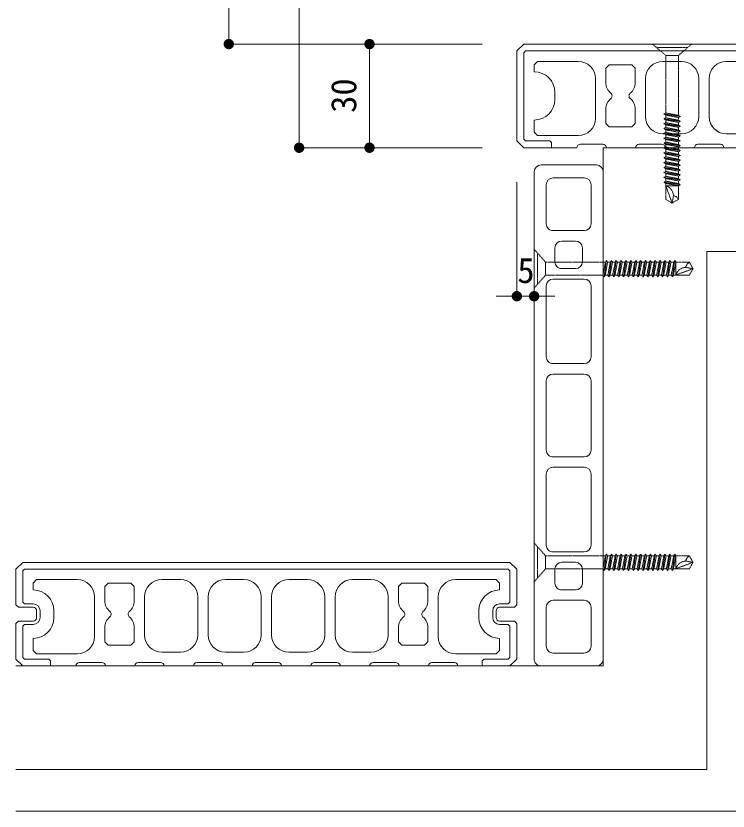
# Model space of a CAD drawing. Units: millimetres, scale not verified. Extents: x -4603 to 4686, y -14667 to 14758.
# Drawn here: x 3982.7 to 4188.8, y -13794.6 to -13564.5 of the extents above; entities that cross this region are included whole.
import ezdxf
from ezdxf.enums import TextEntityAlignment as Align

# ---------------------------------------------------------------- set-up
doc = ezdxf.new("R2010")
doc.units = ezdxf.units.MM
doc.header["$LTSCALE"] = 6.6
doc.linetypes.add('DASHED1', pattern=[1.8, 1.2, -0.6])
for name, color, linetype, lineweight in [('0-0_A-E01-仕上太線', 4, 'Continuous', 9), ('0-4_0', 7, 'Continuous', 9), ('0-6_A-D09-金物_鋼材', 1, 'Continuous', 9), ('1-0_0-A12-寸法_目地', 5, 'Continuous', 9), ('1-3_A-C05-見え掛り_細線', 1, 'Continuous', 9), ('1-4_A-E02-仕上中線', 6, 'Continuous', 9)]:
    doc.layers.add(name, color=color, linetype=linetype, lineweight=lineweight)
doc.styles.add('ＭＳ ゴシック', font='')
doc.styles.get('ＭＳ ゴシック').set_extended_font_data('MS Gothic')

# ---------------------------------------------------------------- blocks, each defined once
blk = doc.blocks.new('A$C74522BEF')
at = {"layer": '0-4_0', "linetype": 'DASHED1'}
for p, q in [((-92.5, -165), (-282.6, 0)), ((282.6, 0), (-282.6, 0)), ((92.5, -165), (282.6, 0)), ((225, -50), (-225, -50)), ((92.5, -165), (-92.5, -165)), ((-92.3, -996.1), (-92.3, -165)), ((92.7, -165), (92.7, -1031.3)), ((-92.2, -996.1), (-119.7, -1011.9)), ((120.3, -1047.2), (-119.7, -1011.9)), ((-119.7, -1011.9), (-92.2, -1027.8)), ((-92.2, -996.1), (92.8, -1031.3)), ((-92.2, -1027.8), (92.8, -1063.1)), ((-92.2, -1066.6), (-92.2, -1027.8)), ((120.3, -1047.2), (92.8, -1031.3)), ((-92.2, -1066.6), (-119.7, -1082.5)), ((-119.7, -1082.5), (-92.2, -1098.4)), ((120.3, -1117.8), (-119.7, -1082.5)), ((-92.2, -1066.6), (92.8, -1101.9)), ((-92.2, -1098.4), (92.8, -1133.6)), ((-92.2, -1137.2), (-92.2, -1098.4)), ((-92.2, -1137.2), (92.8, -1172.4)), ((120.3, -1047.2), (92.8, -1063.1)), ((92.8, -1063.1), (92.8, -1101.9)), ((120.3, -1117.8), (92.8, -1101.9)), ((120.3, -1117.8), (92.8, -1133.6)), ((92.8, -1133.6), (92.8, -1172.4)), ((120.3, -1188.3), (-119.7, -1153)), ((-92.2, -1207.7), (-119.7, -1223.6)), ((-119.7, -1223.6), (-92.1, -1239.5)), ((120.3, -1258.9), (-119.7, -1223.6)), ((-92.2, -1207.7), (-92.2, -1168.9)), ((-92.2, -1168.9), (92.8, -1204.2)), ((-92.2, -1207.7), (92.8, -1243)), ((-92.1, -1239.5), (92.8, -1274.8)), ((-92.1, -1278.3), (-92.1, -1239.5)), ((120.3, -1188.3), (92.8, -1172.4)), ((120.3, -1188.3), (92.8, -1204.2)), ((92.8, -1204.2), (92.8, -1243)), ((120.3, -1258.9), (92.8, -1243)), ((120.3, -1258.9), (92.8, -1274.8)), ((-92.1, -1278.3), (-119.7, -1294.2)), ((120.3, -1329.4), (-119.7, -1294.2)), ((-119.7, -1294.2), (-92.1, -1310)), ((-92.1, -1348.8), (-119.6, -1364.7)), ((120.4, -1400), (-119.6, -1364.7)), ((-119.6, -1364.7), (-92.1, -1380.6)), ((-92.1, -1278.3), (92.8, -1313.5)), ((-92.1, -1348.8), (-92.1, -1310)), ((-92.1, -1310), (92.8, -1345.3)), ((-92.1, -1348.8), (92.9, -1384.1)), ((-92.1, -1419.4), (-92.1, -1380.6)), ((-92.1, -1380.6), (92.9, -1415.8)), ((92.8, -1274.8), (92.8, -1313.5)), ((120.3, -1329.4), (92.8, -1313.5)), ((120.3, -1329.4), (92.8, -1345.3)), ((92.8, -1345.3), (92.8, -1384.1)), ((-92.1, -1419.4), (-119.6, -1435.2)), ((120.4, -1470.5), (-119.6, -1435.2)), ((-119.6, -1435.2), (-92.1, -1451.1)), ((-92.1, -1489.9), (-119.6, -1505.8)), ((-92.1, -1419.4), (92.9, -1454.7)), ((-92.1, -1451.1), (92.9, -1486.4)), ((-92.1, -1489.9), (-92.1, -1451.1)), ((-92.1, -1489.9), (92.9, -1525.2)), ((120.4, -1400), (92.9, -1384.1)), ((120.4, -1400), (92.9, -1415.8)), ((92.9, -1415.8), (92.9, -1454.7)), ((120.4, -1470.5), (92.9, -1454.7)), ((120.4, -1470.5), (92.9, -1486.4)), ((92.9, -1486.4), (92.9, -1525.2)), ((120.4, -1541.1), (-119.6, -1505.8)), ((-119.6, -1505.8), (-92.1, -1521.7)), ((-92.1, -1560.5), (-119.6, -1576.4)), ((120.4, -1611.6), (-119.6, -1576.4)), ((-119.6, -1576.4), (-92.1, -1592.2)), ((-92.1, -1560.5), (-92.1, -1521.7)), ((-92.1, -1521.7), (92.9, -1557)), ((-92.1, -1560.5), (92.9, -1595.8)), ((-92.1, -1631), (-92.1, -1592.2)), ((-92.1, -1592.2), (92.9, -1627.5)), ((120.4, -1541.1), (92.9, -1525.2)), ((120.4, -1541.1), (92.9, -1557)), ((92.9, -1557), (92.9, -1595.8)), ((120.4, -1611.6), (92.9, -1595.8)), ((-92.1, -1631), (-119.6, -1646.9)), ((-119.6, -1646.9), (-92.1, -1662.8)), ((120.4, -1682.2), (-119.6, -1646.9)), ((-92.1, -1701.6), (-119.6, -1717.5)), ((120.4, -1752.7), (-119.6, -1717.5)), ((-119.6, -1717.5), (-92, -1733.3)), ((-92.1, -1631), (92.9, -1666.3)), ((-92.1, -1662.8), (92.9, -1698.1)), ((-92.1, -1701.6), (-92.1, -1662.8)), ((-92.1, -1701.6), (92.9, -1736.9)), ((120.4, -1611.6), (92.9, -1627.5)), ((92.9, -1627.5), (92.9, -1666.3)), ((120.4, -1682.2), (92.9, -1666.3)), ((120.4, -1682.2), (92.9, -1698.1)), ((92.9, -1698.1), (92.9, -1736.9)), ((-92, -1772.1), (-119.5, -1788)), ((120.4, -1823.3), (-119.5, -1788)), ((-119.5, -1788), (-92, -1803.9)), ((-92, -1733.3), (92.9, -1768.6)), ((-92, -1772.1), (-92, -1733.3)), ((-92, -1772.1), (92.9, -1807.4)), ((-92, -1842.7), (-92, -1803.9)), ((-92, -1803.9), (92.9, -1839.2)), ((120.4, -1752.7), (92.9, -1736.9)), ((120.4, -1752.7), (92.9, -1768.6)), ((92.9, -1768.6), (92.9, -1807.4)), ((120.4, -1823.3), (92.9, -1807.4)), ((120.4, -1823.3), (92.9, -1839.2)), ((92.9, -1839.2), (92.9, -1878)), ((-92, -1842.7), (-119.5, -1858.6)), ((-119.5, -1858.6), (-92, -1874.4)), ((120.5, -1893.9), (-119.5, -1858.6)), ((-92, -1913.3), (-119.5, -1929.1)), ((-119.5, -1929.1), (-92, -1945)), ((120.5, -1964.4), (-119.5, -1929.1)), ((-92, -1842.7), (93, -1878)), ((-92, -1874.4), (93, -1909.7)), ((-92, -1913.3), (-92, -1874.4)), ((-92, -1913.3), (93, -1948.5)), ((-92, -1945), (93, -1980.3)), ((-92, -1983.8), (-92, -1945)), ((120.5, -1893.9), (93, -1878)), ((120.5, -1893.9), (93, -1909.7)), ((93, -1909.7), (93, -1948.5)), ((120.5, -1964.4), (93, -1948.5)), ((-92, -1983.8), (-119.5, -1999.7)), ((120.5, -2034.9), (-119.5, -1999.7)), ((-119.5, -1999.7), (-92, -2015.5)), ((-92, -1983.8), (93, -2019.1)), ((-92, -2015.5), (93, -2050.8)), ((-92, -2050), (-92, -2015.5)), ((-92, -2246.9), (-92, -2050)), ((93, -2050), (-92, -2050)), ((0, -2300), (-92, -2050)), ((120.5, -1964.4), (93, -1980.3)), ((93, -2050), (93, -1980.3)), ((120.5, -2034.9), (93, -2019.1)), ((120.5, -2034.9), (93, -2050.8)), ((93, -2246.3), (93, -2050)), ((-92, -2246.9), (0, -2300)), ((0, -2300), (19.4, -2194.4)), ((93, -2246.3), (0, -2300))]:
    blk.add_line(p, q, dxfattribs=at)
blk.add_lwpolyline([(-92.2, -1137.2), (-119.7, -1153), (-92.2, -1168.9)], dxfattribs=at)
for centre, radius, start, end in [((-141.5, -2203.4), 161.1, 3.19049, 72.11377), ((0, -2300), 107.4, 30.0074, 79.57974)]:
    blk.add_arc(centre, radius, start, end, dxfattribs=at)
blk = doc.blocks.new('_Dot')
at = {"layer": '0-4_0'}
blk.add_line((-25, 0), (-50, 0), dxfattribs=at)
for points in [[(0, 0), (-25, 0), (-24.8, 3.13)], [(0, 0), (-24.8, -3.13), (-25, 0)], [(0, 0), (-24.8, 3.13), (-24.21, 6.22)], [(0, 0), (-24.21, -6.22), (-24.8, -3.13)], [(0, 0), (-24.21, 6.22), (-23.24, 9.2)], [(0, 0), (-23.24, -9.2), (-24.21, -6.22)], [(0, 0), (-23.24, 9.2), (-21.91, 12.04)], [(0, 0), (-21.91, -12.04), (-23.24, -9.2)], [(0, 0), (-21.91, 12.04), (-20.23, 14.69)], [(0, 0), (-20.23, -14.69), (-21.91, -12.04)], [(0, 0), (-20.23, 14.69), (-18.22, 17.11)], [(0, 0), (-18.22, -17.11), (-20.23, -14.69)], [(0, 0), (-18.22, 17.11), (-15.94, 19.26)], [(0, 0), (-15.94, -19.26), (-18.22, -17.11)], [(0, 0), (-15.94, 19.26), (-13.4, 21.11)], [(0, 0), (-13.4, -21.11), (-15.94, -19.26)], [(0, 0), (-13.4, 21.11), (-10.64, 22.62)], [(0, 0), (-10.64, -22.62), (-13.4, -21.11)], [(0, 0), (-10.64, 22.62), (-7.73, 23.78)], [(0, 0), (-7.73, -23.78), (-10.64, -22.62)], [(0, 0), (-7.73, 23.78), (-4.68, 24.56)], [(0, 0), (-4.68, -24.56), (-7.73, -23.78)], [(0, 0), (-4.68, 24.56), (-1.57, 24.95)], [(0, 0), (-1.57, -24.95), (-4.68, -24.56)], [(0, 0), (-1.57, 24.95), (1.57, 24.95)], [(0, 0), (1.57, -24.95), (-1.57, -24.95)], [(0, 0), (1.57, 24.95), (4.68, 24.56)], [(0, 0), (4.68, 24.56), (7.73, 23.78)], [(0, 0), (7.73, 23.78), (10.64, 22.62)], [(0, 0), (10.64, 22.62), (13.4, 21.11)], [(0, 0), (13.4, 21.11), (15.94, 19.26)], [(0, 0), (15.94, 19.26), (18.22, 17.11)], [(0, 0), (18.22, 17.11), (20.23, 14.69)], [(0, 0), (20.23, 14.69), (21.91, 12.04)], [(0, 0), (21.91, 12.04), (23.24, 9.2)], [(0, 0), (23.24, 9.2), (24.21, 6.22)], [(0, 0), (24.21, 6.22), (24.8, 3.13)], [(0, 0), (24.8, 3.13), (25, 0)], [(0, 0), (4.68, -24.56), (1.57, -24.95)], [(0, 0), (7.73, -23.78), (4.68, -24.56)], [(0, 0), (10.64, -22.62), (7.73, -23.78)], [(0, 0), (13.4, -21.11), (10.64, -22.62)], [(0, 0), (15.94, -19.26), (13.4, -21.11)], [(0, 0), (18.22, -17.11), (15.94, -19.26)], [(0, 0), (20.23, -14.69), (18.22, -17.11)], [(0, 0), (21.91, -12.04), (20.23, -14.69)], [(0, 0), (23.24, -9.2), (21.91, -12.04)], [(0, 0), (24.21, -6.22), (23.24, -9.2)], [(0, 0), (24.8, -3.13), (24.21, -6.22)], [(0, 0), (25, 0), (24.8, -3.13)]]:
    blk.add_solid(points, dxfattribs=at)
blk = doc.blocks.new('DJ-1000-2')
at = {"layer": '0-4_0'}
for p, q in [((100, 1000), (7150, 1000)), ((0, 900), (0, 100)), ((850, 825), (287.5, 825)), ((2775, 825), (1750, 825)), ((4125, 825), (3125, 825)), ((4475, 825), (5500, 825)), ((6400, 825), (6962.5, 825)), ((7250, 900), (7250, 100)), ((187.5, 725), (187.5, 275)), ((950, 275), (950, 725)), ((1400, 700), (1200, 700)), ((1650, 725), (1650, 275)), ((2875, 275), (2875, 725)), ((3025, 725), (3025, 275)), ((4225, 275), (4225, 725)), ((4375, 275), (4375, 725)), ((5600, 725), (5600, 275)), ((5850, 700), (6050, 700)), ((6300, 275), (6300, 725)), ((7062.5, 725), (7062.5, 275)), ((1100, 600), (1100, 400)), ((1500, 400), (1500, 600)), ((5750, 400), (5750, 600)), ((6150, 600), (6150, 400)), ((1200, 300), (1400, 300)), ((6050, 300), (5850, 300)), ((287.5, 175), (850, 175)), ((1750, 175), (2775, 175)), ((3125, 175), (4125, 175)), ((5500, 175), (4475, 175)), ((6962.5, 175), (6400, 175)), ((100, 0), (7150, 0))]:
    blk.add_line(p, q, dxfattribs=at)
for centre, start, end in [((100, 900), 90, 180), ((7150, 900), 0, 90), ((287.5, 725), 90, 180), ((850, 725), 0, 90), ((1750, 725), 90, 180), ((2775, 725), 0, 90), ((3125, 725), 90, 180), ((4125, 725), 0, 90), ((4475, 725), 90, 180), ((5500, 725), 0, 90), ((6400, 725), 90, 180), ((6962.5, 725), 0, 90), ((1200, 600), 90, 180), ((1400, 600), 0, 90), ((5850, 600), 90, 180), ((6050, 600), 0, 90), ((1200, 400), 180, 270), ((1400, 400), 270, 0), ((5850, 400), 180, 270), ((6050, 400), 270, 0), ((287.5, 275), 180, 270), ((850, 275), 270, 0), ((1750, 275), 180, 270), ((2775, 275), 270, 0), ((3125, 275), 180, 270), ((4125, 275), 270, 0), ((4475, 275), 180, 270), ((5500, 275), 270, 0), ((6400, 275), 180, 270), ((6962.5, 275), 270, 0), ((100, 100), 180, 270), ((7150, 100), 270, 0)]:
    blk.add_arc(centre, 100, start, end, dxfattribs=at)
blk = doc.blocks.new('DK-2000')
at = {"layer": '0-4_0'}
for p, q in [((250, 1200), (300, 1250)), ((300, 1250), (887.5, 1250)), ((2381.2, 1250), (2112.5, 1250)), ((3300, 1250), (3031.2, 1250)), ((4218.8, 1250), (3950, 1250)), ((5137.5, 1250), (4868.8, 1250)), ((1137.5, 1000), (1137.5, 425)), ((1862.5, 1000), (1862.5, 450)), ((2631.2, 450), (2631.2, 1000)), ((2781.2, 1000), (2781.2, 450)), ((3550, 450), (3550, 1000)), ((3700, 1000), (3700, 450)), ((4468.8, 450), (4468.8, 1000)), ((4618.8, 1000), (4618.8, 450)), ((5387.5, 450), (5387.5, 1000)), ((6112.5, 1000), (6112.5, 425)), ((300, 700), (300, 800)), ((350, 700), (350, 800)), ((550, 700), (550, 800)), ((6700, 700), (6700, 800)), ((6900, 800), (6900, 700)), ((6950, 800), (6950, 700)), ((2112.5, 200), (2381.2, 200)), ((3031.2, 200), (3300, 200)), ((3950, 200), (4218.8, 200)), ((4868.8, 200), (5137.5, 200)), ((1244.8, 50), (919.8, 50)), ((1719.8, 0), (1294.8, 0)), ((2094.8, 50), (1769.8, 50)), ((1908.8, 50), (2069.8, 50)), ((2569.8, 0), (2144.8, 0)), ((2944.8, 50), (2619.8, 50)), ((3419.8, 0), (2994.8, 0)), ((3794.8, 50), (3469.8, 50)), ((4269.8, 0), (3844.8, 0)), ((4644.8, 50), (4319.8, 50)), ((5119.8, 0), (4694.8, 0)), ((5494.8, 50), (5169.8, 50)), ((5969.8, 0), (5544.8, 0)), ((6344.8, 50), (6019.8, 50))]:
    blk.add_line(p, q, dxfattribs=at)
for points in [[(62.5, 850), (250, 850), (35.4, 850), (0, 885.4), (0, 1400), (100, 1500), (7150, 1500), (7250, 1400), (7250, 885.4), (7214.6, 850), (7000, 850), (7187.5, 850)], [(250, 900), (125, 900), (100, 925), (100, 1375), (125, 1400), (7125, 1400), (7150, 1375), (7150, 925), (7125, 900), (7000, 900)], [(250, 1100), (250, 1200), (300, 1250)], [(1287.5, 942.1), (1287.5, 1150), (1337.5, 1200), (1662.5, 1200), (1712.5, 1150), (1712.5, 942.1)], [(5537.5, 942.1), (5537.5, 1150), (5587.5, 1200), (5912.5, 1200), (5962.5, 1150), (5962.5, 942.1)], [(7000, 1100), (7000, 1200), (6950, 1250), (6362.5, 1250)], [(7000, 1200), (6950, 1250), (7000, 1200)], [(869.8, 0), (100, 0), (0, 100), (0, 614.6), (35.4, 650), (250, 650)], [(500, 0), (500, 75), (475, 100), (125, 100), (100, 125), (100, 575), (125, 600), (250, 600)], [(7000, 650), (7214.6, 650), (7250, 614.6), (7250, 100), (7150, 0), (6394.8, 0)], [(7000, 600), (7125, 600), (7150, 575), (7150, 125), (7125, 100), (6775, 100), (6750, 75), (6750, 0)], [(1287.5, 557.9), (1287.5, 350), (1337.5, 300), (1662.5, 300), (1712.5, 350), (1712.5, 557.9)], [(5962.5, 557.9), (5962.5, 350), (5912.5, 300), (5587.5, 300), (5537.5, 350), (5537.5, 557.9)], [(887.5, 175), (300, 175), (250, 225), (300, 175), (250, 225), (250, 400)], [(6362.5, 175), (6950, 175), (7000, 225), (6950, 175), (7000, 225), (7000, 400)], [(2326.8, 200), (2131.2, 200), (2326.8, 200)], [(1901.5, 50), (2058, 50), (1914.4, 50)]]:
    blk.add_lwpolyline(points, dxfattribs=at)
for centre, radius, start, end in [((887.5, 1000), 250, 0, 90), ((2112.5, 1000), 250, 90, 180), ((2381.2, 1000), 250, 0, 90), ((3031.2, 1000), 250, 90, 180), ((3300, 1000), 250, 0, 90), ((3950, 1000), 250, 90, 180), ((4218.8, 1000), 250, 0, 90), ((4868.8, 1000), 250, 90, 180), ((5137.5, 1000), 250, 0, 90), ((6362.5, 1000), 250, 90, 180), ((250, 800), 300, 0, 90), ((7000, 800), 300, 90, 180), ((1487.5, 942.1), 200, 180, 230.20819), ((1512.5, 942.1), 200, 309.79181, 0), ((5737.5, 942.1), 200, 180, 230.20819), ((5762.5, 942.1), 200, 309.79179, 0), ((250, 800), 100, 0, 90), ((250, 800), 50, 0, 90), ((7000, 800), 100, 90, 180), ((7000, 800), 50, 90, 180), ((250, 700), 50, 270, 0), ((250, 700), 100, 270, 0), ((250, 700), 300, 270, 0), ((1487.5, 557.9), 200, 129.79182, 180), ((1327.5, 750), 50, 309.79181, 50.20816), ((1672.5, 750), 50, 129.79185, 230.20821), ((1512.5, 557.9), 200, 0, 50.20817), ((5737.5, 557.9), 200, 129.79184, 180), ((5577.5, 750), 50, 309.79179, 50.20815), ((5922.5, 750), 50, 129.79184, 230.20819), ((5762.5, 557.9), 200, 0, 50.20818), ((7000, 700), 300, 180, 270), ((7000, 700), 100, 180, 270), ((7000, 700), 50, 180, 270), ((887.5, 425), 250, 270, 0), ((2112.5, 450), 250, 180, 270), ((2381.2, 450), 250, 270, 0), ((3031.2, 450), 250, 180, 270), ((3300, 450), 250, 270, 0), ((3950, 450), 250, 180, 270), ((4218.8, 450), 250, 270, 0), ((4868.8, 450), 250, 180, 270), ((5137.5, 450), 250, 270, 0), ((6362.5, 425), 250, 180, 270), ((919.8, 0), 50, 90, 180), ((1244.8, 0), 50, 0, 90), ((1769.8, 0), 50, 90, 180), ((2094.8, 0), 50, 0, 90), ((2619.8, 0), 50, 90, 180), ((2944.8, 0), 50, 0, 90), ((3469.8, 0), 50, 90, 180), ((3794.8, 0), 50, 0, 90), ((4319.8, 0), 50, 90, 180), ((4644.8, 0), 50, 0, 90), ((5169.8, 0), 50, 90, 180), ((5494.8, 0), 50, 0, 90), ((6019.8, 0), 50, 90, 180), ((6344.8, 0), 50, 0, 90)]:
    blk.add_arc(centre, radius, start, end, dxfattribs=at)
blk = doc.blocks.new('DK-2020-V1 S')
at = {"layer": '0-4_0'}
for p, q in [((250, 1200), (300, 1250)), ((300, 1250), (887.5, 1250)), ((2381.2, 1250), (2112.5, 1250)), ((3300, 1250), (3031.2, 1250)), ((4218.8, 1250), (3950, 1250)), ((5137.5, 1250), (4868.8, 1250)), ((1137.5, 1000), (1137.5, 425)), ((1862.5, 1000), (1862.5, 450)), ((2631.2, 450), (2631.2, 1000)), ((2781.2, 1000), (2781.2, 450)), ((3550, 450), (3550, 1000)), ((3700, 1000), (3700, 450)), ((4468.8, 450), (4468.8, 1000)), ((4618.8, 1000), (4618.8, 450)), ((5387.5, 450), (5387.5, 1000)), ((6112.5, 1000), (6112.5, 425)), ((550, 700), (550, 800)), ((6700, 700), (6700, 800)), ((2112.5, 200), (2381.2, 200)), ((3031.2, 200), (3300, 200)), ((3950, 200), (4218.8, 200)), ((4868.8, 200), (5137.5, 200)), ((1244.8, 50), (919.8, 50)), ((1719.8, 0), (1294.8, 0)), ((2094.8, 50), (1769.8, 50)), ((1908.8, 50), (2069.8, 50)), ((2569.8, 0), (2144.8, 0)), ((2944.8, 50), (2619.8, 50)), ((3419.8, 0), (2994.8, 0)), ((3794.8, 50), (3469.8, 50)), ((4269.8, 0), (3844.8, 0)), ((4644.8, 50), (4319.8, 50)), ((5119.8, 0), (4694.8, 0)), ((5494.8, 50), (5169.8, 50)), ((5969.8, 0), (5544.8, 0)), ((6344.8, 50), (6019.8, 50))]:
    blk.add_line(p, q, dxfattribs=at)
for points in [[(869.8, 0), (100, 0), (0, 100), (0, 1400), (100, 1500), (7150, 1500), (7250, 1400)], [(500, 0), (500, 75), (475, 100), (125, 100), (100, 125), (100, 1375), (125, 1400), (7125, 1400), (7150, 1375), (7150, 125), (7125, 100), (6775, 100), (6750, 75), (6750, 0)], [(7250, 1400), (7250, 100), (7150, 0), (6394.8, 0)], [(250, 1100), (250, 1200), (300, 1250)], [(1287.5, 942.1), (1287.5, 1150), (1337.5, 1200), (1662.5, 1200), (1712.5, 1150), (1712.5, 942.1)], [(5537.5, 942.1), (5537.5, 1150), (5587.5, 1200), (5912.5, 1200), (5962.5, 1150), (5962.5, 942.1)], [(7000, 1100), (7000, 1200), (6950, 1250), (6362.5, 1250)], [(7000, 1200), (6950, 1250), (7000, 1200)], [(1287.5, 557.9), (1287.5, 350), (1337.5, 300), (1662.5, 300), (1712.5, 350), (1712.5, 557.9)], [(5962.5, 557.9), (5962.5, 350), (5912.5, 300), (5587.5, 300), (5537.5, 350), (5537.5, 557.9)], [(887.5, 175), (300, 175), (250, 225), (300, 175), (250, 225), (250, 400)], [(6362.5, 175), (6950, 175), (7000, 225), (6950, 175), (7000, 225), (7000, 400)], [(2326.8, 200), (2131.2, 200), (2326.8, 200)], [(1901.5, 50), (2058, 50), (1914.4, 50)]]:
    blk.add_lwpolyline(points, dxfattribs=at)
for centre, radius, start, end in [((887.5, 1000), 250, 0, 90), ((2112.5, 1000), 250, 90, 180), ((2381.2, 1000), 250, 0, 90), ((3031.2, 1000), 250, 90, 180), ((3300, 1000), 250, 0, 90), ((3950, 1000), 250, 90, 180), ((4218.8, 1000), 250, 0, 90), ((4868.8, 1000), 250, 90, 180), ((5137.5, 1000), 250, 0, 90), ((6362.5, 1000), 250, 90, 180), ((250, 800), 300, 0, 90), ((7000, 800), 300, 90, 180), ((1487.5, 942.1), 200, 180, 230.20819), ((1512.5, 942.1), 200, 309.79181, 0), ((5737.5, 942.1), 200, 180, 230.20819), ((5762.5, 942.1), 200, 309.79179, 0), ((250, 700), 300, 270, 0), ((1487.5, 557.9), 200, 129.79182, 180), ((1327.5, 750), 50, 309.79181, 50.20816), ((1672.5, 750), 50, 129.79185, 230.20821), ((1512.5, 557.9), 200, 0, 50.20817), ((5737.5, 557.9), 200, 129.79184, 180), ((5577.5, 750), 50, 309.79179, 50.20815), ((5922.5, 750), 50, 129.79184, 230.20819), ((5762.5, 557.9), 200, 0, 50.20818), ((7000, 700), 300, 180, 270), ((887.5, 425), 250, 270, 0), ((2112.5, 450), 250, 180, 270), ((2381.2, 450), 250, 270, 0), ((3031.2, 450), 250, 180, 270), ((3300, 450), 250, 270, 0), ((3950, 450), 250, 180, 270), ((4218.8, 450), 250, 270, 0), ((4868.8, 450), 250, 180, 270), ((5137.5, 450), 250, 270, 0), ((6362.5, 425), 250, 180, 270), ((919.8, 0), 50, 90, 180), ((1244.8, 0), 50, 0, 90), ((1769.8, 0), 50, 90, 180), ((2094.8, 0), 50, 0, 90), ((2619.8, 0), 50, 90, 180), ((2944.8, 0), 50, 0, 90), ((3469.8, 0), 50, 90, 180), ((3794.8, 0), 50, 0, 90), ((4319.8, 0), 50, 90, 180), ((4644.8, 0), 50, 0, 90), ((5169.8, 0), 50, 90, 180), ((5494.8, 0), 50, 0, 90), ((6019.8, 0), 50, 90, 180), ((6344.8, 0), 50, 0, 90)]:
    blk.add_arc(centre, radius, start, end, dxfattribs=at)

msp = doc.modelspace()

# ---------------------------------------------------------------- linework, layer by layer
at = {"layer": '1-0_0-A12-寸法_目地'}
for p, q in [((4044.296, -13569.631), (4044.296, -13425.627)), ((4064.659, -13460.627), (4064.659, -13599.631)), ((4117.681, -13572.631), (4044.296, -13572.631)), ((4117.681, -13572.627), (4085.023, -13572.627)), ((4085.023, -13575.627), (4085.023, -13599.627)), ((4117.681, -13602.631), (4064.659, -13602.631)), ((4117.681, -13602.627), (4085.023, -13602.627)), ((4127.681, -13612.631), (4127.681, -13645.612)), ((4132.681, -13621.631), (4132.681, -13645.612)), ((4124.681, -13645.612), (4121.681, -13645.612)), ((4127.681, -13645.612), (4132.681, -13645.612)), ((4135.681, -13645.612), (4138.681, -13645.612))]:
    msp.add_line(p, q, dxfattribs=at)
at = {"layer": '1-3_A-C05-見え掛り_細線'}
for p, q in [((4152.681, -13602.631), (4152.681, -13752.631)), ((4152.681, -13602.631), (4447.681, -13602.631)), ((3982.681, -13752.631), (4152.681, -13752.631))]:
    msp.add_line(p, q, dxfattribs=at)
at = {"layer": '1-4_A-E02-仕上中線'}
for p, q in [((4182.681, -13632.631), (4182.681, -13782.631)), ((4182.681, -13632.631), (4477.777, -13632.631)), ((3982.681, -13782.631), (4182.681, -13782.631)), ((3982.681, -13794.631), (4194.681, -13794.631))]:
    msp.add_line(p, q, dxfattribs=at)

# ---------------------------------------------------------------- block references
at = {"layer": '0-0_A-E01-仕上太線', "xscale": 0.02, "yscale": 0.02}
for name, p in [('DK-2020-V1 S', (4127.681, -13602.626)), ('DK-2000', (3982.681, -13752.631))]:
    msp.add_blockref(name, p, dxfattribs=at)
at = {"layer": '0-0_A-E01-仕上太線', "xscale": 0.02, "yscale": 0.02, "rotation": 270}
msp.add_blockref('DJ-1000-2', (4132.681, -13607.626), dxfattribs=at)
at = {"layer": '0-6_A-D09-金物_鋼材', "xscale": 0.02, "yscale": 0.02}
msp.add_blockref('A$C74522BEF', (4172.618, -13572.631), dxfattribs=at)
at = {"layer": '0-6_A-D09-金物_鋼材', "xscale": 0.02, "yscale": 0.02, "rotation": 90}
for p in [(4132.681, -13637.631), (4132.681, -13722.631)]:
    msp.add_blockref('A$C74522BEF', p, dxfattribs=at)
at = {"layer": '1-0_0-A12-寸法_目地', "xscale": 0.06, "yscale": 0.06}
for p, rotation in [((4044.296, -13572.631), 270), ((4085.023, -13572.627), 90), ((4064.659, -13602.631), 270), ((4085.023, -13602.627), 270), ((4132.681, -13645.612), 180)]:
    msp.add_blockref('_Dot', p, dxfattribs=dict(at, rotation=rotation))
msp.add_blockref('_Dot', (4127.681, -13645.612), dxfattribs=at)

# ---------------------------------------------------------------- texts
at = {"layer": '1-0_0-A12-寸法_目地', "style": 'ＭＳ ゴシック'}
msp.add_text('30', height=7.331, rotation=90, dxfattribs=at).set_placement((4083.412, -13592.522), align=Align.BOTTOM_LEFT)
msp.add_text('5', height=7.331, dxfattribs=at).set_placement((4127.821, -13644.001), align=Align.BOTTOM_LEFT)

doc.saveas('drawing.dxf')
